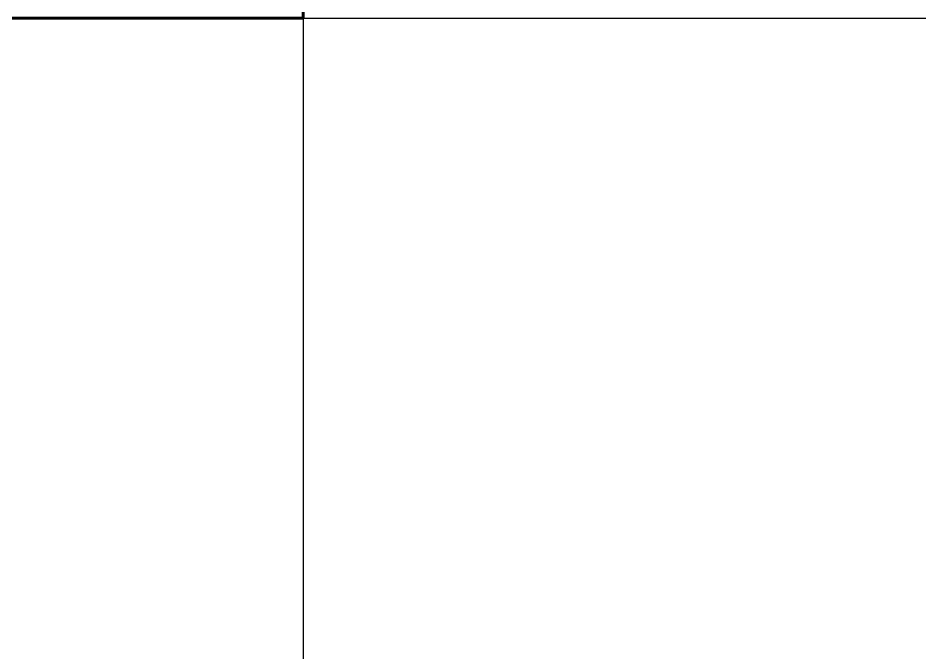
# Model space of a CAD drawing. Header units: inches. Extents: x -4169 to -1846, y 9706 to 12377.
# Drawn here: x -3850.537262 to -3850.534017, y 10515.562112 to 10515.564396 of the extents above; entities that cross this region are included whole.
import ezdxf

# ---------------------------------------------------------------- set-up
doc = ezdxf.new("R2010")
doc.units = ezdxf.units.IN
doc.header["$MEASUREMENT"] = 0
for name, color, linetype, lineweight in [('0-1', 7, 'Continuous', 5), ('0-2', 90, 'Continuous', 18), ('A-DOOR-2', 130, 'Continuous', 30), ('A-WALL-3', 50, 'Continuous', 60), ('A-WALL-4', 90, 'Continuous', 18)]:
    doc.layers.add(name, color=color, linetype=linetype, lineweight=lineweight)

# ---------------------------------------------------------------- blocks, each defined once
blk = doc.blocks.new('Single-Flush - 30_ x 80_ - MAGIC PAK DOOR-1420870-ENLARGED RCP - 3RD FLOOR PLAN')
at = {"layer": 'A-DOOR-2'}
for q in [(15, 32.375), (13, 2.375)]:
    blk.add_line((15, 2.375), q, dxfattribs=at)
blk = doc.blocks.new('CTR - 1st Phase - Unit Layouts_rvt-1-ENLARGED RCP - 3RD FLOOR PLAN')
at = {"layer": 'A-WALL-3'}
for p, q in [((-3850.5362367, 10520.3143961), (-3850.5362367, 10515.5643961)), ((-3850.5362367, 10515.5643961), (-3852.4737367, 10515.5643961))]:
    blk.add_line(p, q, dxfattribs=at)
at = {"layer": 'A-WALL-4'}
blk.add_line((-3850.5362367, 10515.5643961), (-3820.5362367, 10515.5643961), dxfattribs=at)
at = {"layer": '0-2', "rotation": 180}
blk.add_blockref('Single-Flush - 30_ x 80_ - MAGIC PAK DOOR-1420870-ENLARGED RCP - 3RD FLOOR PLAN', (-3835.5362367, 10517.9393961), dxfattribs=at)

msp = doc.modelspace()

# ---------------------------------------------------------------- block references
at = {"layer": '0-1'}
msp.add_blockref('CTR - 1st Phase - Unit Layouts_rvt-1-ENLARGED RCP - 3RD FLOOR PLAN', (0, 0), dxfattribs=at)

doc.saveas('drawing.dxf')
